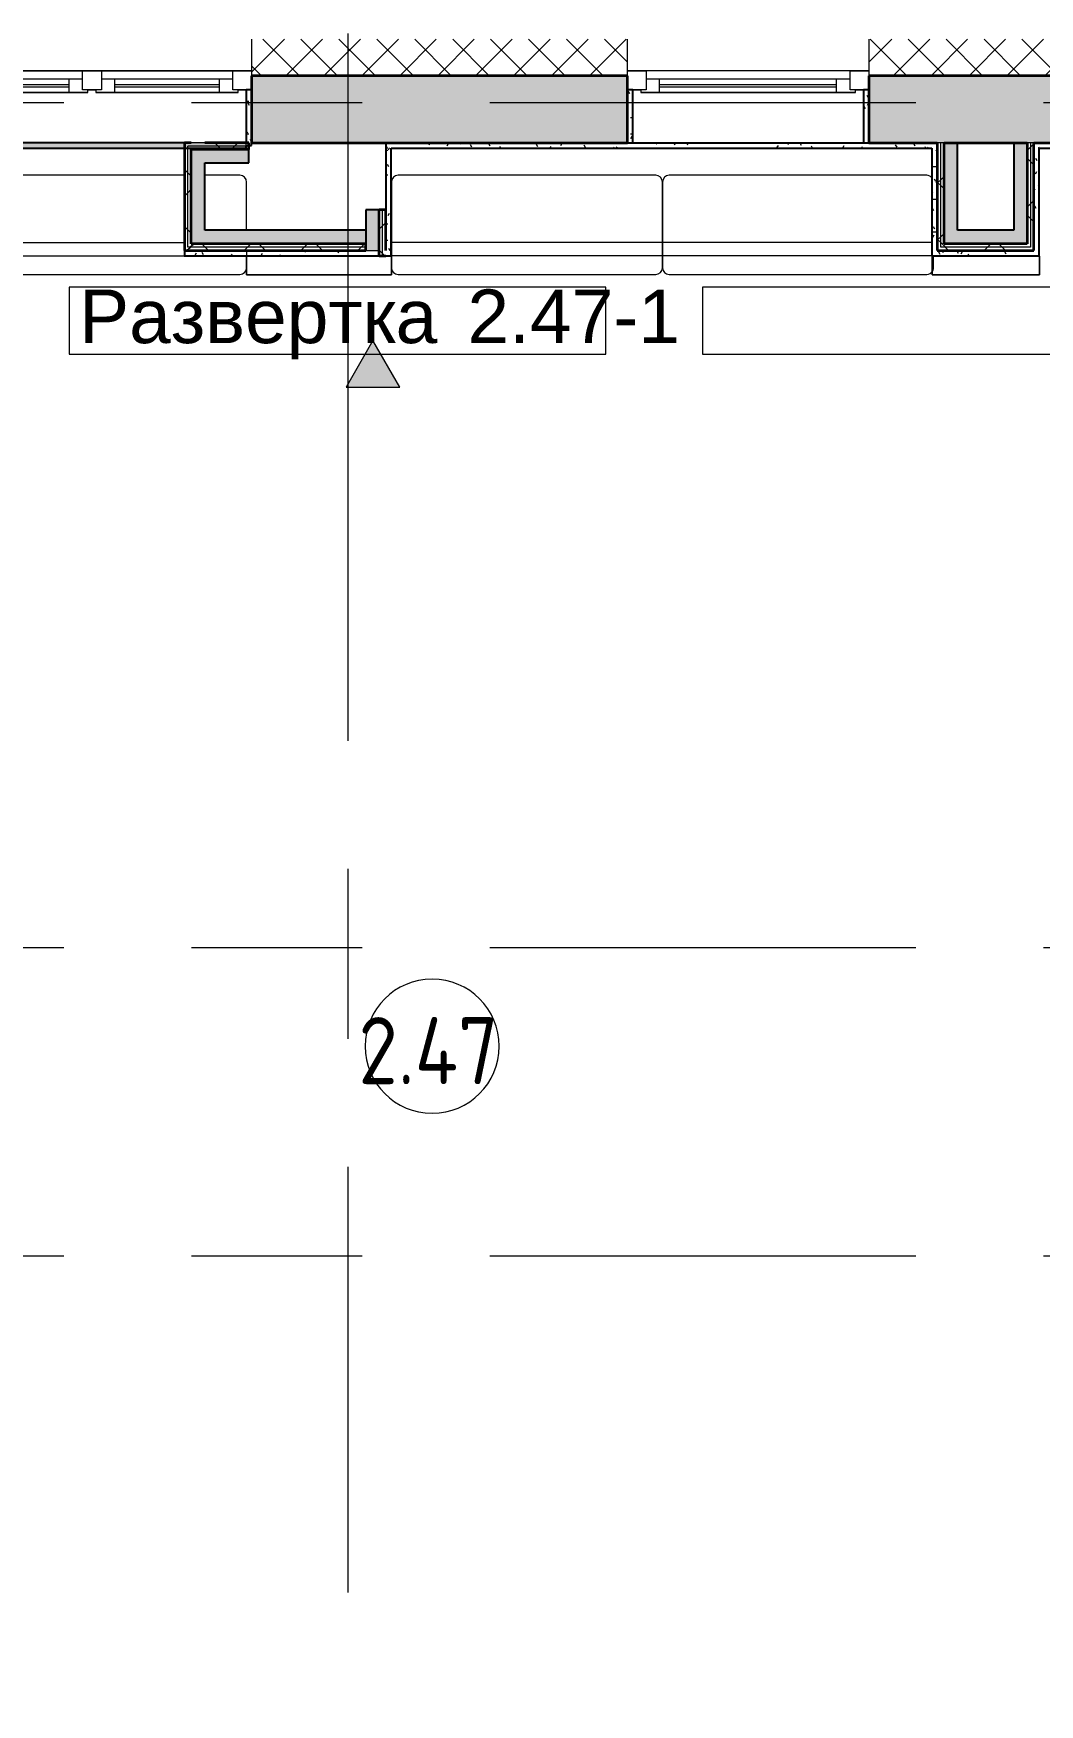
# Model space of a CAD drawing. Header units: millimetres. Extents: x 108302 to 166327, y -1987 to 21700.
# Drawn here: x 114787 to 118536, y 15326 to 21558 of the extents above; entities that cross this region are included whole.
import ezdxf

# ---------------------------------------------------------------- set-up
doc = ezdxf.new("R2010")
doc.units = ezdxf.units.MM
doc.linetypes.add('Осевая', pattern=[3175, 635, -476.25, 1587.5, -476.25])
for name, color, linetype, lineweight in [('A-AREA-IDEN', 7, 'Continuous', 9), ('A-GLAZ', 7, 'Continuous', 9), ('A-GLAZ-1', 7, 'Continuous', 13), ('A-WALL', 7, 'Continuous', 9), ('G-ANNO-SYMB', 7, 'Continuous', 9), ('I-WALL', 7, 'Continuous', 9), ('Оси', 7, 'Continuous', 9), ('Оси-2', 7, 'Осевая', 9)]:
    doc.layers.add(name, color=color, linetype=linetype, lineweight=lineweight)
for name, color, linetype, lineweight, true_color in [('A-WALL-1', 7, 'Continuous', 35, 0x3c3c3c), ('A-WALL-2', 7, 'Continuous', 13, 0x3c3c3c), ('A-WALL-3', 7, 'Continuous', 25, 0x3c3c3c), ('A-WALL-FNSH-1', 7, 'Continuous', 13, 0x3c3c3c), ('I-FURN-1', 7, 'Continuous', 9, 0xf0f0f0)]:
    doc.layers.add(name, color=color, linetype=linetype, lineweight=lineweight, true_color=true_color)
doc.styles.add('Arial_1', font='arial.ttf', dxfattribs={"height": 200})
doc.styles.add('GOST Common', font='GOST_Common.ttf', dxfattribs={"width": 0.9, "height": 250})
pattern_1 = [(0, (0, 0), (121.92, 30.48), [10.058, -81.382, 10.058, -81.382, -487.68]), (0, (0, 0), (121.92, 30.48), [-182.88, 10.058, -172.822, 10.058, -81.382, -213.36]), (0, (0, 0), (121.92, 30.48), [-457.2, 10.058, -50.902, 10.058, -142.342]), (120, (45.72, 15.24), (-87.356454, 90.345817), [10.058, -81.382, 10.058, -81.382, -487.68]), (120, (45.72, 15.24), (-87.356454, 90.345817), [-182.88, 10.058, -172.822, 10.058, -81.382, -213.36]), (120, (45.72, 15.24), (-87.356454, 90.345817), [-457.2, 10.058, -50.902, 10.058, -142.342]), (240, (60.96, 76.2), (-34.563546, -120.825817), [10.058, -81.382, 10.058, -81.382, -487.68]), (240, (60.96, 76.2), (-34.563546, -120.825817), [-182.88, 10.058, -172.822, 10.058, -81.382, -213.36]), (240, (60.96, 76.2), (-34.563546, -120.825817), [-457.2, 10.058, -50.902, 10.058, -142.342])]
pattern_2 = [(45, (0, 0), (-106.06602, 106.06602), []), (135, (0, 0), (-106.06602, -106.06602), [])]

# ---------------------------------------------------------------- blocks, each defined once
blk = doc.blocks.new('120_Окно_СКБ_2Ст_Фрамуга сверху - 120_Окно_СКБ_2Ст_2300х2500_h_ ДОО-23103760-План разверток пом_ 2_47_ Этаж 2')
at = {"layer": 'A-GLAZ'}
for p, q in [((1150, -57), (-1150, -57)), ((-1080, -57), (1080, -57)), ((-1030, -107), (470, -107)), ((470, -117), (-1030, -117)), ((640, -107), (1030, -107)), ((1030, -117), (640, -117)), ((-1130, -127), (-1100, -127)), ((540, -127), (570, -127)), ((540, -127), (570, -127)), ((1100, -127), (1130, -127))]:
    blk.add_line(p, q, dxfattribs=at)
at = {"layer": 'A-GLAZ-1'}
for p, q in [((-1150, -127), (-1150, -57)), ((-1150, -57), (-1080, -57)), ((-1080, -57), (-1080, -127)), ((520, -127), (520, -57)), ((520, -57), (590, -57)), ((590, -57), (590, -127)), ((1080, -127), (1080, -57)), ((1080, -57), (1150, -57)), ((1150, -57), (1150, -127)), ((520, -87), (-1080, -87)), ((-1080, -87), (-1080, -127)), ((-1030, -137), (-1030, -87)), ((470, -137), (470, -87)), ((520, -127), (520, -87)), ((1080, -87), (590, -87)), ((590, -87), (590, -127)), ((640, -137), (640, -87)), ((1030, -137), (1030, -87)), ((1080, -127), (1080, -87)), ((-1080, -127), (-1150, -127)), ((-1080, -127), (-1100, -127)), ((-1100, -127), (-1100, -137)), ((-1100, -137), (540, -137)), ((540, -137), (-1100, -137)), ((590, -127), (520, -127)), ((540, -127), (520, -127)), ((540, -137), (540, -127)), ((590, -127), (570, -127)), ((570, -127), (570, -137)), ((570, -137), (1100, -137)), ((1100, -137), (570, -137)), ((1150, -127), (1080, -127)), ((1100, -127), (1080, -127)), ((1100, -137), (1100, -127))]:
    blk.add_line(p, q, dxfattribs=at)
blk = doc.blocks.new('120_Окно_СКБ_1Ст - 120_Окно_СКБ_1Ст 900х2500_h_ с форточкой-V1-План разверток пом_ 2_47_ Этаж 2')
at = {"layer": 'A-GLAZ'}
for p, q in [((450, -57), (-450, -57)), ((-330, -107), (330, -107)), ((330, -117), (-330, -117)), ((-430, -127), (-400, -127)), ((400, -127), (430, -127))]:
    blk.add_line(p, q, dxfattribs=at)
at = {"layer": 'A-GLAZ-1'}
for p, q in [((-450, -127), (-450, -57)), ((-450, -57), (-380, -57)), ((-380, -57), (-380, -127)), ((380, -127), (380, -57)), ((380, -57), (450, -57)), ((450, -57), (450, -127)), ((380, -87), (-380, -87)), ((-380, -87), (-380, -127)), ((-330, -137), (-330, -87)), ((330, -137), (330, -87)), ((380, -127), (380, -87)), ((-380, -127), (-450, -127)), ((-380, -127), (-400, -127)), ((-400, -127), (-400, -137)), ((-400, -137), (400, -137)), ((400, -137), (-400, -137)), ((450, -127), (380, -127)), ((400, -127), (380, -127)), ((400, -137), (400, -127))]:
    blk.add_line(p, q, dxfattribs=at)
blk = doc.blocks.new('Стол базовый прямоугольный - 5_7-26328560-План разверток пом_ 2_47_ Этаж 2')
at = {"layer": 'I-FURN-1'}
for p, q in [((1000, 125), (-1000, 125)), ((-1000, 125), (-1000, -125)), ((1000, -125), (1000, 125)), ((-1000, -125), (1000, -125))]:
    blk.add_line(p, q, dxfattribs=at)
blk = doc.blocks.new('Мат 1140х300х800_h_ около окна - Т21-V4-План разверток пом_ 2_47_ Этаж 2')
at = {"layer": 'I-FURN-1'}
for p, q in [((-458.7, 825.9), (-458.7, 506.7)), ((450.3, 851.3), (-433.3, 851.3)), ((655.9, 851.3), (525.3, 851.3)), ((681.3, 646.3), (681.3, 825.9)), ((681.3, 506.7), (681.3, 550.3)), ((-433.3, 481.3), (655.9, 481.3))]:
    blk.add_line(p, q, dxfattribs=at)
for centre, start, end in [((-433.3, 825.9), 90, 180), ((655.9, 825.9), 0, 90), ((-433.3, 506.7), 180, 270), ((655.9, 506.7), 270, 360)]:
    blk.add_arc(centre, 25.4, start, end, dxfattribs=at)
blk = doc.blocks.new('Мат в спортивном зале - Т26-31224385-План разверток пом_ 2_47_ Этаж 2')
at = {"layer": 'I-FURN-1'}
for p, q in [((341.3, 925.9), (341.3, 906.7)), ((881.3, 909.3), (341.3, 909.3)), ((341.3, 909.3), (341.3, 839.3)), ((341.3, 839.3), (341.3, 909.3)), ((341.3, 909.3), (881.3, 909.3)), ((881.3, 906.7), (881.3, 925.9)), ((881.3, 839.3), (881.3, 909.3)), ((881.3, 909.3), (881.3, 839.3)), ((341.3, 839.3), (881.3, 839.3)), ((881.3, 839.3), (341.3, 839.3))]:
    blk.add_line(p, q, dxfattribs=at)
blk = doc.blocks.new('Мат в спортивном зале - Т27-31224388-План разверток пом_ 2_47_ Этаж 2')
at = {"layer": 'I-FURN-1'}
for p, q in [((481.3, 925.9), (481.3, 906.7)), ((881.3, 909.3), (481.3, 909.3)), ((481.3, 909.3), (481.3, 839.3)), ((481.3, 839.3), (481.3, 909.3)), ((481.3, 909.3), (881.3, 909.3)), ((881.3, 906.7), (881.3, 925.9)), ((881.3, 839.3), (881.3, 909.3)), ((881.3, 909.3), (881.3, 839.3)), ((481.3, 839.3), (881.3, 839.3)), ((881.3, 839.3), (481.3, 839.3))]:
    blk.add_line(p, q, dxfattribs=at)
blk = doc.blocks.new('Мат 1010х300х800_h_ около окна - Т22-31224863-План разверток пом_ 2_47_ Этаж 2')
at = {"layer": 'I-FURN-1'}
for p, q in [((-328.9, 825.9), (-328.9, 550.3)), ((655.7, 851.3), (-303.5, 851.3)), ((681.1, 506.7), (681.1, 825.9)), ((-328.9, 550.3), (-328.9, 506.7)), ((-303.5, 481.3), (655.7, 481.3))]:
    blk.add_line(p, q, dxfattribs=at)
for centre, start, end in [((-303.5, 825.9), 90, 180), ((655.7, 825.9), 0, 90), ((-303.5, 506.7), 180, 270), ((655.7, 506.7), 270, 360)]:
    blk.add_arc(centre, 25.4, start, end, dxfattribs=at)
blk = doc.blocks.new('Мат 1010х300х800_h_ около окна - Т22-V7-План разверток пом_ 2_47_ Этаж 2')
at = {"layer": 'I-FURN-1'}
for p, q in [((-328.9, 825.9), (-328.9, 506.7)), ((655.7, 851.3), (-303.5, 851.3)), ((681.1, 506.7), (681.1, 550.3)), ((-303.5, 481.3), (655.7, 481.3))]:
    blk.add_line(p, q, dxfattribs=at)
for centre, start, end in [((-303.5, 825.9), 90, 180), ((655.7, 825.9), 35.99429, 90), ((-303.5, 506.7), 180, 270), ((655.7, 506.7), 329.75598, 360), ((655.7, 506.7), 270, 329.75598)]:
    blk.add_arc(centre, 25.4, start, end, dxfattribs=at)
blk = doc.blocks.new('Марка_Помещения - Номер-25198446-План разверток пом_ 2_47_ Этаж 2')
at = {"layer": 'A-AREA-IDEN'}
for start, end in [(360, 180), (180, 360)]:
    blk.add_arc((0, 0), 2.5, start, end, dxfattribs=at)
blk = doc.blocks.new('Фасад - Марка фасада_Указатель-25386507-План разверток пом_ 2_47_ Этаж 2')
at = {"layer": 'G-ANNO-SYMB'}
blk.add_hatch(color=256, dxfattribs=at).paths.add_polyline_path([(-1, 0), (0, 1.732), (1, 0), (0, 0)])
for p, q in [((0, 1.732), (-1, 0)), ((1, 0), (0, 1.732)), ((-1, 0), (0, 0)), ((0, 0), (1, 0))]:
    blk.add_line(p, q, dxfattribs=at)

msp = doc.modelspace()

# ---------------------------------------------------------------- hatches: boundary and pattern name
at = {"layer": 'A-WALL'}
h = msp.add_hatch(dxfattribs=at)
h.set_pattern_fill('FP_2', color=256, style=0, pattern_type=2)
h.set_pattern_definition([(45, (0, 0), (-70.71068, 70.71068), []), (135, (0, 0), (-70.71068, -70.71068), [])])
h.paths.add_polyline_path([(121210, 21400), (121498.6, 21400), (121498.6, 21536.3), (120150.2, 21536.3), (120150.2, 21400), (120828.1, 21400)])
h.paths.add_polyline_path([(118816.9, 21400), (119250.2, 21400), (119250.2, 21536.3), (117900.4, 21536.3), (117900.4, 21400), (118146.5, 21400)])
h.paths.add_polyline_path([(117000.4, 21400), (117000.4, 21536.3), (115600.4, 21536.3), (115600.4, 21400), (116135.2, 21400)])
h.paths.add_polyline_path([(113300.4, 21400), (113300.4, 21536.3), (112150, 21536.3), (112150, 21400)])
h.paths.add_polyline_path([(110771.9, 21400), (111250, 21400), (111250, 21536.3), (110771.9, 21536.3), (110771.9, 21494.8)])
at = {"layer": 'I-WALL'}
h = msp.add_hatch(dxfattribs=at)
h.set_pattern_fill('FP_1', color=256, style=0, pattern_type=2)
h.set_pattern_definition([(45, (0, 0), (-57.024626, 57.024626), []), (45, (57.025, 0), (-57.024626, 57.024626), [100.806, -20.161, 3.353, -16.808])])
h.paths.add_polyline_path([(120828.1, 21150), (121210, 21150), (121210, 21400), (120150.2, 21400), (120150.2, 21150), (120157.7, 21150)])
h.paths.add_polyline_path([(119250.2, 21150), (119250.2, 21400), (117900.4, 21400), (117900.4, 21150), (118816.9, 21150)])
h.paths.add_polyline_path([(117000.4, 21150), (117000.4, 21400), (115600.4, 21400), (115600.4, 21150), (116135.2, 21150)])
h.paths.add_polyline_path([(113300.4, 21150), (113300.4, 21400), (112150, 21400), (112150, 21150)])
h.paths.add_polyline_path([(110850, 21150), (111250, 21150), (111250, 21400), (110771.9, 21400), (110771.9, 21150)])
h = msp.add_hatch(dxfattribs=at)
h.set_pattern_fill('FP_8', color=256, style=0, pattern_type=2)
h.set_pattern_definition(pattern_1)
h.paths.add_polyline_path([(115600.4, 21140), (115600.4, 21348), (115580.4, 21348), (115580.4, 21140)])
h = msp.add_hatch(dxfattribs=at)
h.set_pattern_fill('FP_8', color=256, style=0, pattern_type=2)
h.set_pattern_definition(pattern_1)
h.paths.add_polyline_path([(117020.4, 21150), (117020.4, 21348), (117000.4, 21348), (117000.4, 21150)])
h = msp.add_hatch(dxfattribs=at)
h.set_pattern_fill('FP_8', color=256, style=0, pattern_type=2)
h.set_pattern_definition(pattern_1)
h.paths.add_polyline_path([(117900.4, 21150), (117900.4, 21348), (117880.4, 21348), (117880.4, 21150)])
h = msp.add_hatch(dxfattribs=at)
h.set_pattern_fill('FP_8', color=256, style=0, pattern_type=2)
h.set_pattern_definition(pattern_1)
h.paths.add_polyline_path([(115580.4, 21130), (115580.4, 21150), (111050, 21150), (111050, 21130), (115464.8, 21130)])
h = msp.add_hatch(dxfattribs=at)
h.set_pattern_fill('FP_9', color=256, style=0, pattern_type=2)
h.set_pattern_definition(pattern_2)
h.paths.add_polyline_path([(115350.4, 20749), (115362.9, 20749), (115362.9, 21150), (115350.4, 21150), (115350.4, 21022.3)])
h = msp.add_hatch(dxfattribs=at)
h.set_pattern_fill('FP_9', color=256, style=0, pattern_type=2)
h.set_pattern_definition(pattern_2)
h.paths.add_polyline_path([(115590.4, 21137.5), (115590.4, 21150), (115362.9, 21150), (115362.9, 21137.5), (115464.8, 21137.5)])
h = msp.add_hatch(dxfattribs=at)
h.set_pattern_fill('FP_9', color=256, style=0, pattern_type=2)
h.set_pattern_definition(pattern_2)
h.paths.add_polyline_path([(115362.9, 20761.5), (115375.4, 20761.5), (115375.4, 21137.5), (115362.9, 21137.5), (115362.9, 21022.3)])
h = msp.add_hatch(dxfattribs=at)
h.set_pattern_fill('FP_9', color=256, style=0, pattern_type=2)
h.set_pattern_definition(pattern_2)
h.paths.add_polyline_path([(115375.4, 21125), (115590.4, 21125), (115590.4, 21137.5), (115375.4, 21137.5)])
h = msp.add_hatch(dxfattribs=at)
h.set_pattern_fill('FP_8', color=256, style=0, pattern_type=2)
h.set_pattern_definition(pattern_1)
h.paths.add_polyline_path([(116121.4, 21130), (118155.5, 21130), (118155.5, 21150), (116100.4, 21150), (116100.4, 21130), (116120.4, 21130)])
h = msp.add_hatch(dxfattribs=at)
h.set_pattern_fill('FP_8', color=256, style=0, pattern_type=2)
h.set_pattern_definition(pattern_1)
h.paths.add_polyline_path([(116120.4, 20729), (116120.4, 21130), (116100.4, 21130), (116100.4, 20729)])
h = msp.add_hatch(dxfattribs=at)
h.set_pattern_fill('FP_8', color=256, style=0, pattern_type=2)
h.set_pattern_definition(pattern_1)
h.paths.add_polyline_path([(118155.5, 20729), (118155.5, 21130), (118135.5, 21130), (118135.5, 20729), (118146.5, 20729)])
h = msp.add_hatch(dxfattribs=at)
h.set_pattern_fill('FP_9', color=256, style=0, pattern_type=2)
h.set_pattern_definition(pattern_2)
h.paths.add_polyline_path([(118168, 20749), (118168, 21150), (118155.5, 21150), (118155.5, 20749)])
h = msp.add_hatch(dxfattribs=at)
h.set_pattern_fill('FP_9', color=256, style=0, pattern_type=2)
h.set_pattern_definition(pattern_2)
h.paths.add_polyline_path([(118180.5, 20761.5), (118180.5, 21150), (118168, 21150), (118168, 20761.5)])
for points in [[(118230.5, 20774), (118230.5, 21150), (118180.5, 21150), (118180.5, 20774)], [(118490.5, 20824), (118490.5, 21150), (118440.5, 21150), (118440.5, 20824)], [(115375.4, 20774), (115425.4, 20774), (115425.4, 21125), (115375.4, 21125), (115375.4, 21022.3)], [(115425.4, 21075), (115590.4, 21075), (115590.4, 21125), (115425.4, 21125)], [(116075.4, 20749), (116075.4, 20900), (116025.4, 20900), (116025.4, 20749)], [(115425.4, 20774), (116025.4, 20774), (116025.4, 20824), (115425.4, 20824)], [(118490.5, 20774), (118490.5, 20824), (118230.5, 20824), (118230.5, 20774)]]:
    msp.add_hatch(color=256, dxfattribs=at).paths.add_polyline_path(points)
h = msp.add_hatch(dxfattribs=at)
h.set_pattern_fill('FP_9', color=256, style=0, pattern_type=2)
h.set_pattern_definition(pattern_2)
h.paths.add_polyline_path([(118490.5, 20774), (118503, 20774), (118503, 21150), (118490.5, 21150), (118490.5, 20824)])
h = msp.add_hatch(dxfattribs=at)
h.set_pattern_fill('FP_9', color=256, style=0, pattern_type=2)
h.set_pattern_definition(pattern_2)
h.paths.add_polyline_path([(118503, 20761.5), (118515.5, 20761.5), (118515.5, 21150), (118503, 21150), (118503, 20774)])
h = msp.add_hatch(dxfattribs=at)
h.set_pattern_fill('FP_8', color=256, style=0, pattern_type=2)
h.set_pattern_definition(pattern_1)
h.paths.add_polyline_path([(120130.2, 21130), (120130.2, 21150), (118515.5, 21150), (118515.5, 21130), (118816.9, 21130)])
h = msp.add_hatch(dxfattribs=at)
h.set_pattern_fill('FP_8', color=256, style=0, pattern_type=2)
h.set_pattern_definition(pattern_1)
h.paths.add_polyline_path([(118535.5, 20749), (118535.5, 21130), (118515.5, 21130), (118515.5, 20749)])
h = msp.add_hatch(dxfattribs=at)
h.set_pattern_fill('FP_9', color=256, style=0, pattern_type=2)
h.set_pattern_definition(pattern_2)
h.paths.add_polyline_path([(116087.9, 20729), (116087.9, 20900), (116075.4, 20900), (116075.4, 20729)])
h = msp.add_hatch(dxfattribs=at)
h.set_pattern_fill('FP_9', color=256, style=0, pattern_type=2)
h.set_pattern_definition(pattern_2)
h.paths.add_polyline_path([(116100.4, 20729), (116100.4, 20900), (116087.9, 20900), (116087.9, 20729)])
h = msp.add_hatch(dxfattribs=at)
h.set_pattern_fill('FP_9', color=256, style=0, pattern_type=2)
h.set_pattern_definition(pattern_2)
h.paths.add_polyline_path([(116025.4, 20749), (116025.4, 20761.5), (115362.9, 20761.5), (115362.9, 20749), (115464.8, 20749)])
h = msp.add_hatch(dxfattribs=at)
h.set_pattern_fill('FP_9', color=256, style=0, pattern_type=2)
h.set_pattern_definition(pattern_2)
h.paths.add_polyline_path([(115375.4, 20761.5), (116025.4, 20761.5), (116025.4, 20774), (115375.4, 20774)])
h = msp.add_hatch(dxfattribs=at)
h.set_pattern_fill('FP_9', color=256, style=0, pattern_type=2)
h.set_pattern_definition(pattern_2)
h.paths.add_polyline_path([(118180.5, 20749), (118515.5, 20749), (118515.5, 20761.5), (118168, 20761.5), (118168, 20749)])
h = msp.add_hatch(dxfattribs=at)
h.set_pattern_fill('FP_9', color=256, style=0, pattern_type=2)
h.set_pattern_definition(pattern_2)
h.paths.add_polyline_path([(118180.5, 20761.5), (118503, 20761.5), (118503, 20774), (118180.5, 20774)])
h = msp.add_hatch(dxfattribs=at)
h.set_pattern_fill('FP_8', color=256, style=0, pattern_type=2)
h.set_pattern_definition(pattern_1)
h.paths.add_polyline_path([(115350.4, 20729), (116075.4, 20729), (116075.4, 20749), (115350.4, 20749)])
h = msp.add_hatch(dxfattribs=at)
h.set_pattern_fill('FP_8', color=256, style=0, pattern_type=2)
h.set_pattern_definition(pattern_1)
h.paths.add_polyline_path([(118155.5, 20729), (118535.5, 20729), (118535.5, 20749), (118155.5, 20749)])

# ---------------------------------------------------------------- linework, layer by layer
at = {"layer": 'A-WALL'}
for p, q in [((115362.9, 20761.5), (115362.9, 21137.5)), ((115590.4, 21137.5), (115362.9, 21137.5)), ((115425.4, 21150), (115375.4, 21150)), ((118180.5, 21150), (118155.5, 21150)), ((118168, 20761.5), (118168, 21150)), ((118515.5, 21150), (118490.5, 21150)), ((118503, 21150), (118503, 20761.5)), ((116087.9, 20729), (116087.9, 20900)), ((116025.4, 20761.5), (115362.9, 20761.5)), ((118503, 20761.5), (118168, 20761.5)), ((116025.4, 20749), (116075.4, 20749))]:
    msp.add_line(p, q, dxfattribs=at)
at = {"layer": 'A-WALL-1'}
for p, q in [((115600.4, 21400), (115600.4, 21150)), ((117000.4, 21400), (115600.4, 21400)), ((117000.4, 21150), (117000.4, 21400)), ((117900.4, 21400), (117900.4, 21150)), ((119250.2, 21400), (117900.4, 21400)), ((115375.4, 21150), (115350.4, 21150)), ((115350.4, 21150), (115350.4, 20749)), ((115590.4, 21150), (115425.4, 21150)), ((115590.4, 21125), (115590.4, 21150)), ((115600.4, 21150), (117000.4, 21150)), ((117900.4, 21150), (118155.5, 21150)), ((118155.5, 21150), (118155.5, 20749)), ((118180.5, 21150), (118490.5, 21150)), ((118180.5, 20774), (118180.5, 21150)), ((118490.5, 21150), (118490.5, 20774)), ((118515.5, 21150), (119250.2, 21150)), ((118515.5, 20749), (118515.5, 21150)), ((115375.4, 20774), (115375.4, 21125)), ((115590.4, 21125), (115375.4, 21125)), ((116100.4, 20900), (116075.4, 20900)), ((116075.4, 20729), (116075.4, 20900)), ((116100.4, 20749), (116100.4, 20900)), ((116025.4, 20774), (115375.4, 20774)), ((116025.4, 20749), (116025.4, 20774)), ((118490.5, 20774), (118180.5, 20774)), ((115350.4, 20749), (116025.4, 20749)), ((116075.4, 20729), (116100.4, 20729)), ((118155.5, 20749), (118515.5, 20749))]:
    msp.add_line(p, q, dxfattribs=at)
at = {"layer": 'A-WALL-2'}
for p, q in [((115600.4, 21536.3), (115600.4, 21400)), ((117000.4, 21400), (117000.4, 21536.3)), ((117900.4, 21536.3), (117900.4, 21400))]:
    msp.add_line(p, q, dxfattribs=at)
at = {"layer": 'A-WALL-3'}
for p, q in [((115600.4, 21348), (115580.4, 21348)), ((115580.4, 21348), (115580.4, 21150)), ((117020.4, 21348), (117000.4, 21348)), ((117020.4, 21150), (117020.4, 21348)), ((117900.4, 21348), (117880.4, 21348)), ((117880.4, 21348), (117880.4, 21150)), ((111070, 21130), (115580.4, 21130)), ((115350.4, 21150), (111250, 21150)), ((115580.4, 21130), (115580.4, 21140)), ((115580.4, 21140), (115600.4, 21140)), ((115600.4, 21140), (115600.4, 21150)), ((116100.4, 21150), (116100.4, 20900)), ((116120.4, 20729), (116120.4, 21130)), ((116120.4, 21130), (118135.5, 21130)), ((117000.4, 21150), (117880.4, 21150)), ((117880.4, 21150), (117900.4, 21150)), ((118135.5, 21130), (118135.5, 20729)), ((118230.5, 20824), (118230.5, 21150)), ((118440.5, 21150), (118440.5, 20824)), ((118535.5, 21130), (120130.2, 21130)), ((118535.5, 20729), (118535.5, 21130)), ((115425.4, 20824), (115425.4, 21075)), ((115425.4, 21075), (115590.4, 21075)), ((115590.4, 21075), (115590.4, 21125)), ((116025.4, 20900), (116025.4, 20774)), ((116075.4, 20900), (116025.4, 20900)), ((116025.4, 20824), (115425.4, 20824)), ((118440.5, 20824), (118230.5, 20824)), ((115350.4, 20749), (115350.4, 20729)), ((115350.4, 20729), (116075.4, 20729)), ((116100.4, 20729), (116120.4, 20729)), ((118135.5, 20729), (118535.5, 20729))]:
    msp.add_line(p, q, dxfattribs=at)
at = {"layer": 'A-WALL-FNSH-1'}
for p, q in [((115580.4, 21348), (115579.4, 21348)), ((115579.4, 21348), (115579.4, 21140)), ((117021.4, 21348), (117020.4, 21348)), ((117021.4, 21150), (117021.4, 21348)), ((117880.4, 21348), (117879.4, 21348)), ((117879.4, 21348), (117879.4, 21150)), ((115579.4, 21140), (115580.4, 21140)), ((115580.4, 21140), (115580.4, 21150)), ((116121.4, 20728), (116121.4, 21129)), ((116121.4, 21129), (117000.4, 21129)), ((117000.4, 21129), (117000.4, 21130)), ((117879.4, 21150), (117880.4, 21150)), ((117900.4, 21130), (117900.4, 21129)), ((117900.4, 21129), (118134.5, 21129)), ((118134.5, 21129), (118134.5, 20728)), ((115349.4, 21063.5), (115349.4, 20728)), ((115350.4, 21063.5), (115349.4, 21063.5)), ((115349.4, 20728), (116121.4, 20728)), ((118134.5, 20728), (118135.5, 20728)), ((118136.4, 20728), (118536.4, 20728))]:
    msp.add_line(p, q, dxfattribs=at)
at = {"layer": 'I-WALL'}
for p, q in [((115350.4, 21129), (113300.4, 21129)), ((117900.4, 21129), (117000.4, 21129)), ((111071, 20778), (115350.4, 20778)), ((116120.4, 20779), (118135.5, 20779)), ((115350.4, 20728), (111071, 20728)), ((118135.5, 20729), (116120.4, 20729))]:
    msp.add_line(p, q, dxfattribs=at)
at = {"layer": 'Оси'}
msp.add_line((115960, 19058), (115960, 21558), dxfattribs=at)
at = {"layer": 'Оси-2'}
for p, q in [((112201.8, 21300), (118950, 21300)), ((115960, 14633.3), (115960, 19058)), ((112201.8, 18150), (118950, 18150)), ((112201.8, 17000), (118950, 17000))]:
    msp.add_line(p, q, dxfattribs=at)

# ---------------------------------------------------------------- block references
at = {"layer": 'A-AREA-IDEN', "xscale": 99.99999999999993, "yscale": 99.99999999999993, "zscale": 99.99999999999993}
msp.add_blockref('Марка_Помещения - Номер-25198446-План разверток пом_ 2_47_ Этаж 2', (116273.1, 17781.2), dxfattribs=at)
at = {"layer": 'A-GLAZ'}
for name, p in [('120_Окно_СКБ_2Ст_Фрамуга сверху - 120_Окно_СКБ_2Ст_2300х2500_h_ ДОО-23103760-План разверток пом_ 2_47_ Этаж 2', (114450.4, 21475)), ('120_Окно_СКБ_1Ст - 120_Окно_СКБ_1Ст 900х2500_h_ с форточкой-V1-План разверток пом_ 2_47_ Этаж 2', (117450.4, 21475))]:
    msp.add_blockref(name, p, dxfattribs=at)
at = {"layer": 'G-ANNO-SYMB', "xscale": 99.99999999999993, "yscale": 99.99999999999993, "zscale": 99.99999999999993}
msp.add_blockref('Фасад - Марка фасада_Указатель-25386507-План разверток пом_ 2_47_ Этаж 2', (116052.4, 20239.2), dxfattribs=at)
at = {"layer": 'I-FURN-1'}
for name, p in [('Мат 1140х300х800_h_ около окна - Т21-V4-План разверток пом_ 2_47_ Этаж 2', (114900.2, 20177.7)), ('Мат 1010х300х800_h_ около окна - Т22-31224863-План разверток пом_ 2_47_ Этаж 2', (116450.3, 20177.7)), ('Мат 1010х300х800_h_ около окна - Т22-V7-План разверток пом_ 2_47_ Этаж 2', (117460.3, 20177.7)), ('Мат в спортивном зале - Т26-31224385-План разверток пом_ 2_47_ Этаж 2', (115240.2, 19818.7)), ('Мат в спортивном зале - Т27-31224388-План разверток пом_ 2_47_ Этаж 2', (117655.2, 19818.7))]:
    msp.add_blockref(name, p, dxfattribs=at)
at = {"layer": 'I-FURN-1', "rotation": 180}
for p in [(115920.4, 20487), (118280.4, 20487)]:
    msp.add_blockref('Стол базовый прямоугольный - 5_7-26328560-План разверток пом_ 2_47_ Этаж 2', p, dxfattribs=at)

# ---------------------------------------------------------------- texts
at = {"layer": 'A-AREA-IDEN', "insert": (115998.4, 17889.8), "char_height": 250, "width": 685.443, "attachment_point": 1, "style": 'GOST Common'}
msp.add_mtext('2.47', dxfattribs=at)
at = {"layer": 'G-ANNO-SYMB', "char_height": 200, "attachment_point": 1, "style": 'Arial_1'}
for s, insert, width in [('Развертка', (114957.6, 20603), 1659.493), (' 2.47-1', (116326.8, 20603), 1074.261)]:
    msp.add_mtext(s, dxfattribs=dict(at, insert=insert, width=width))

doc.saveas('drawing.dxf')
